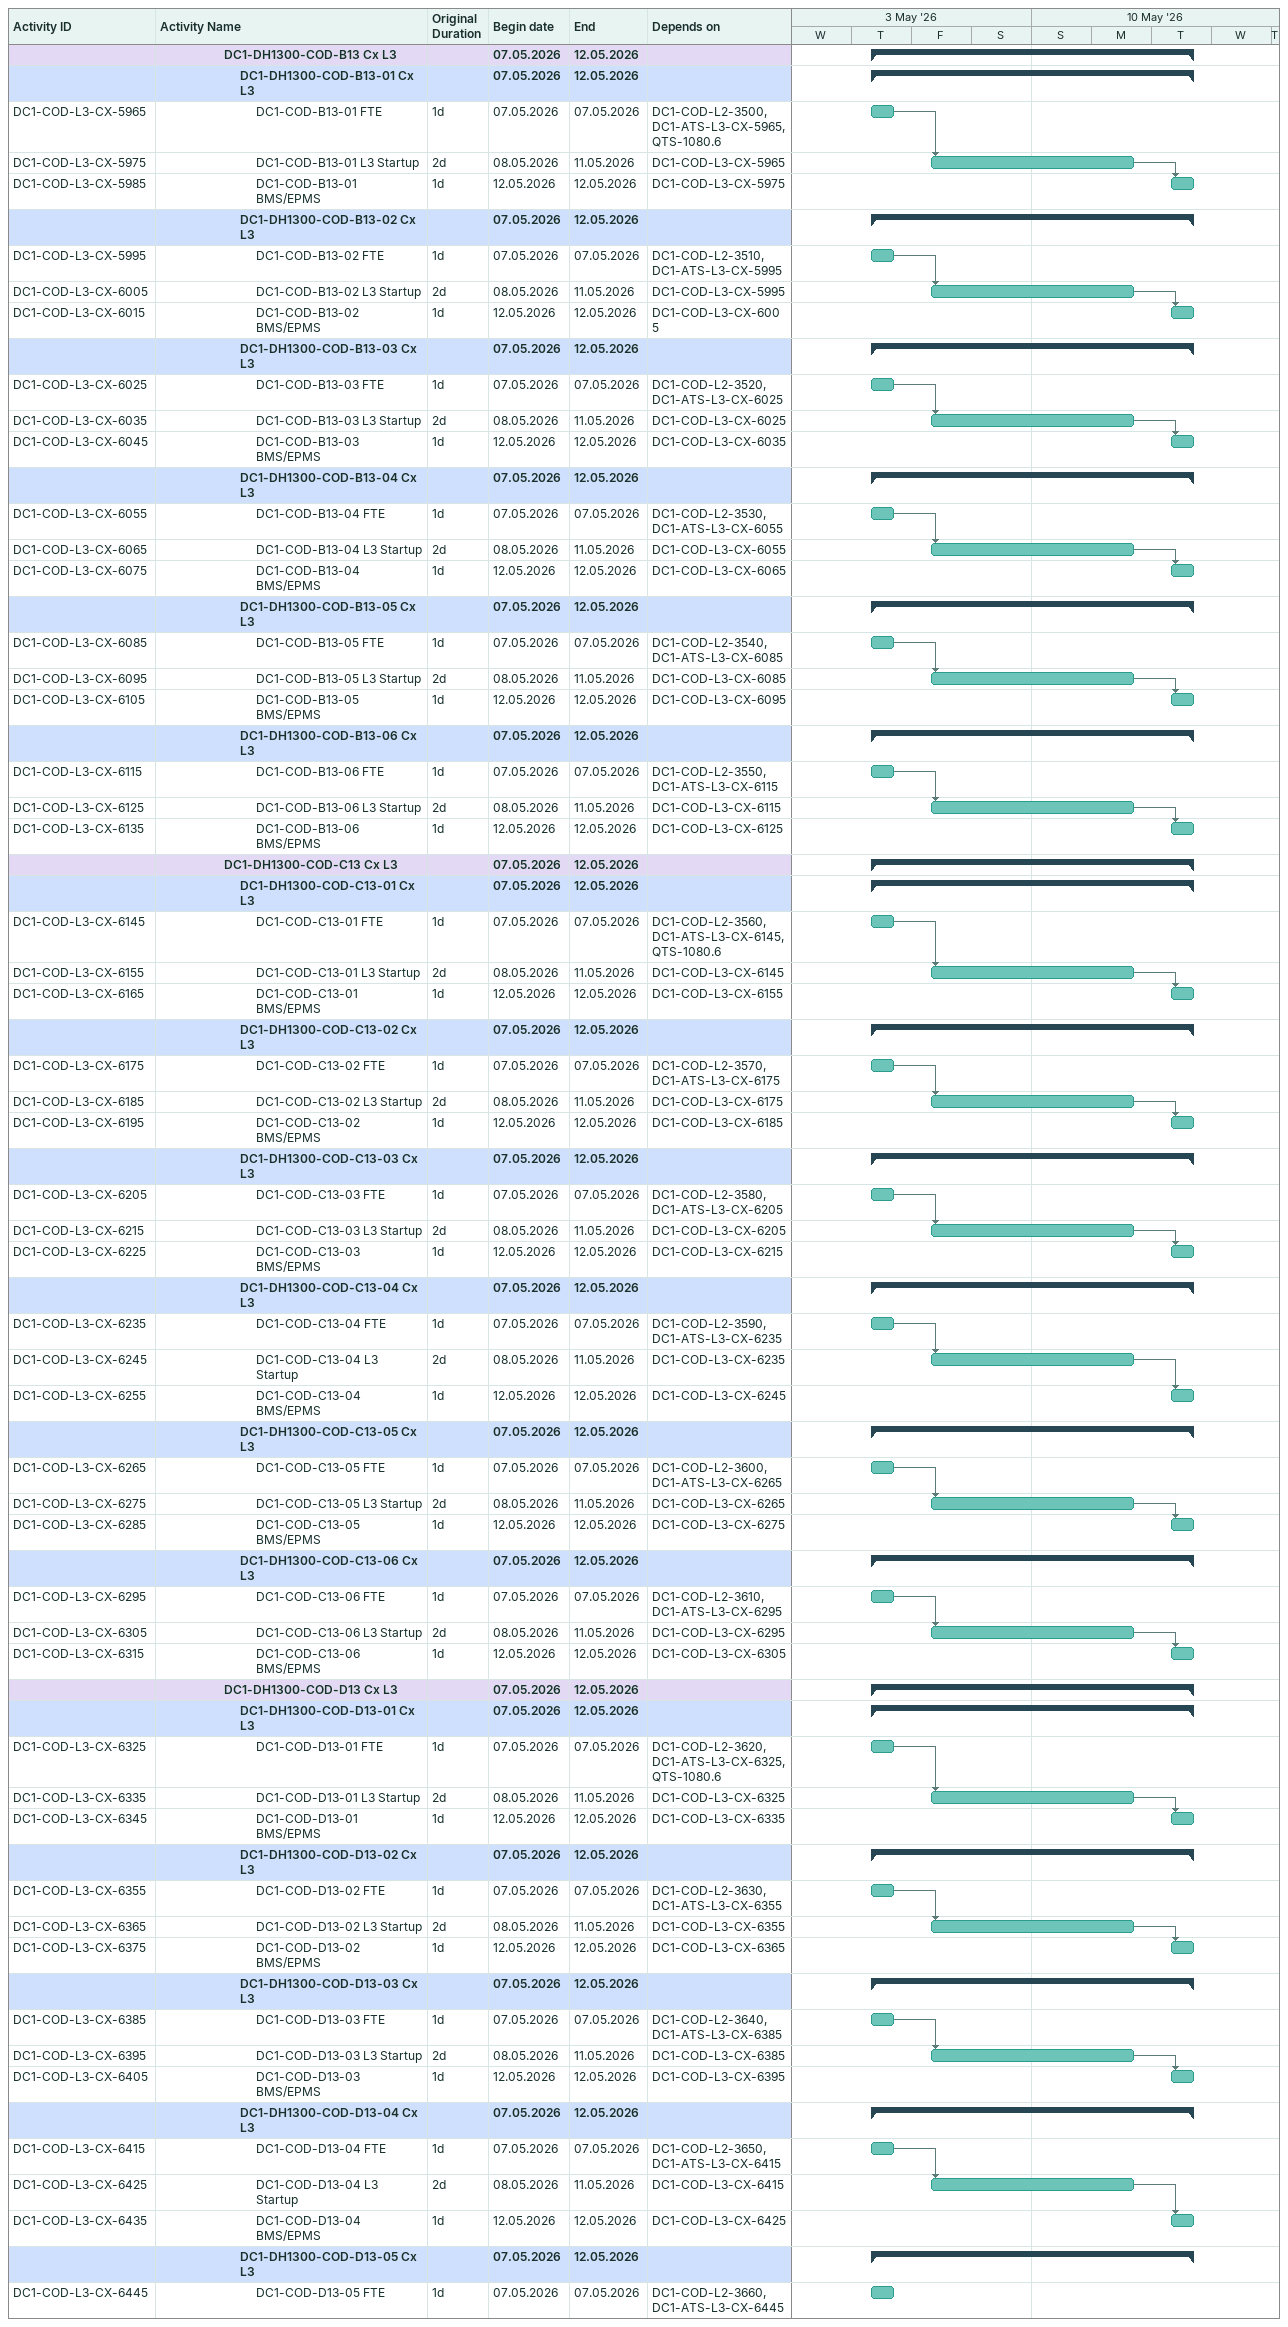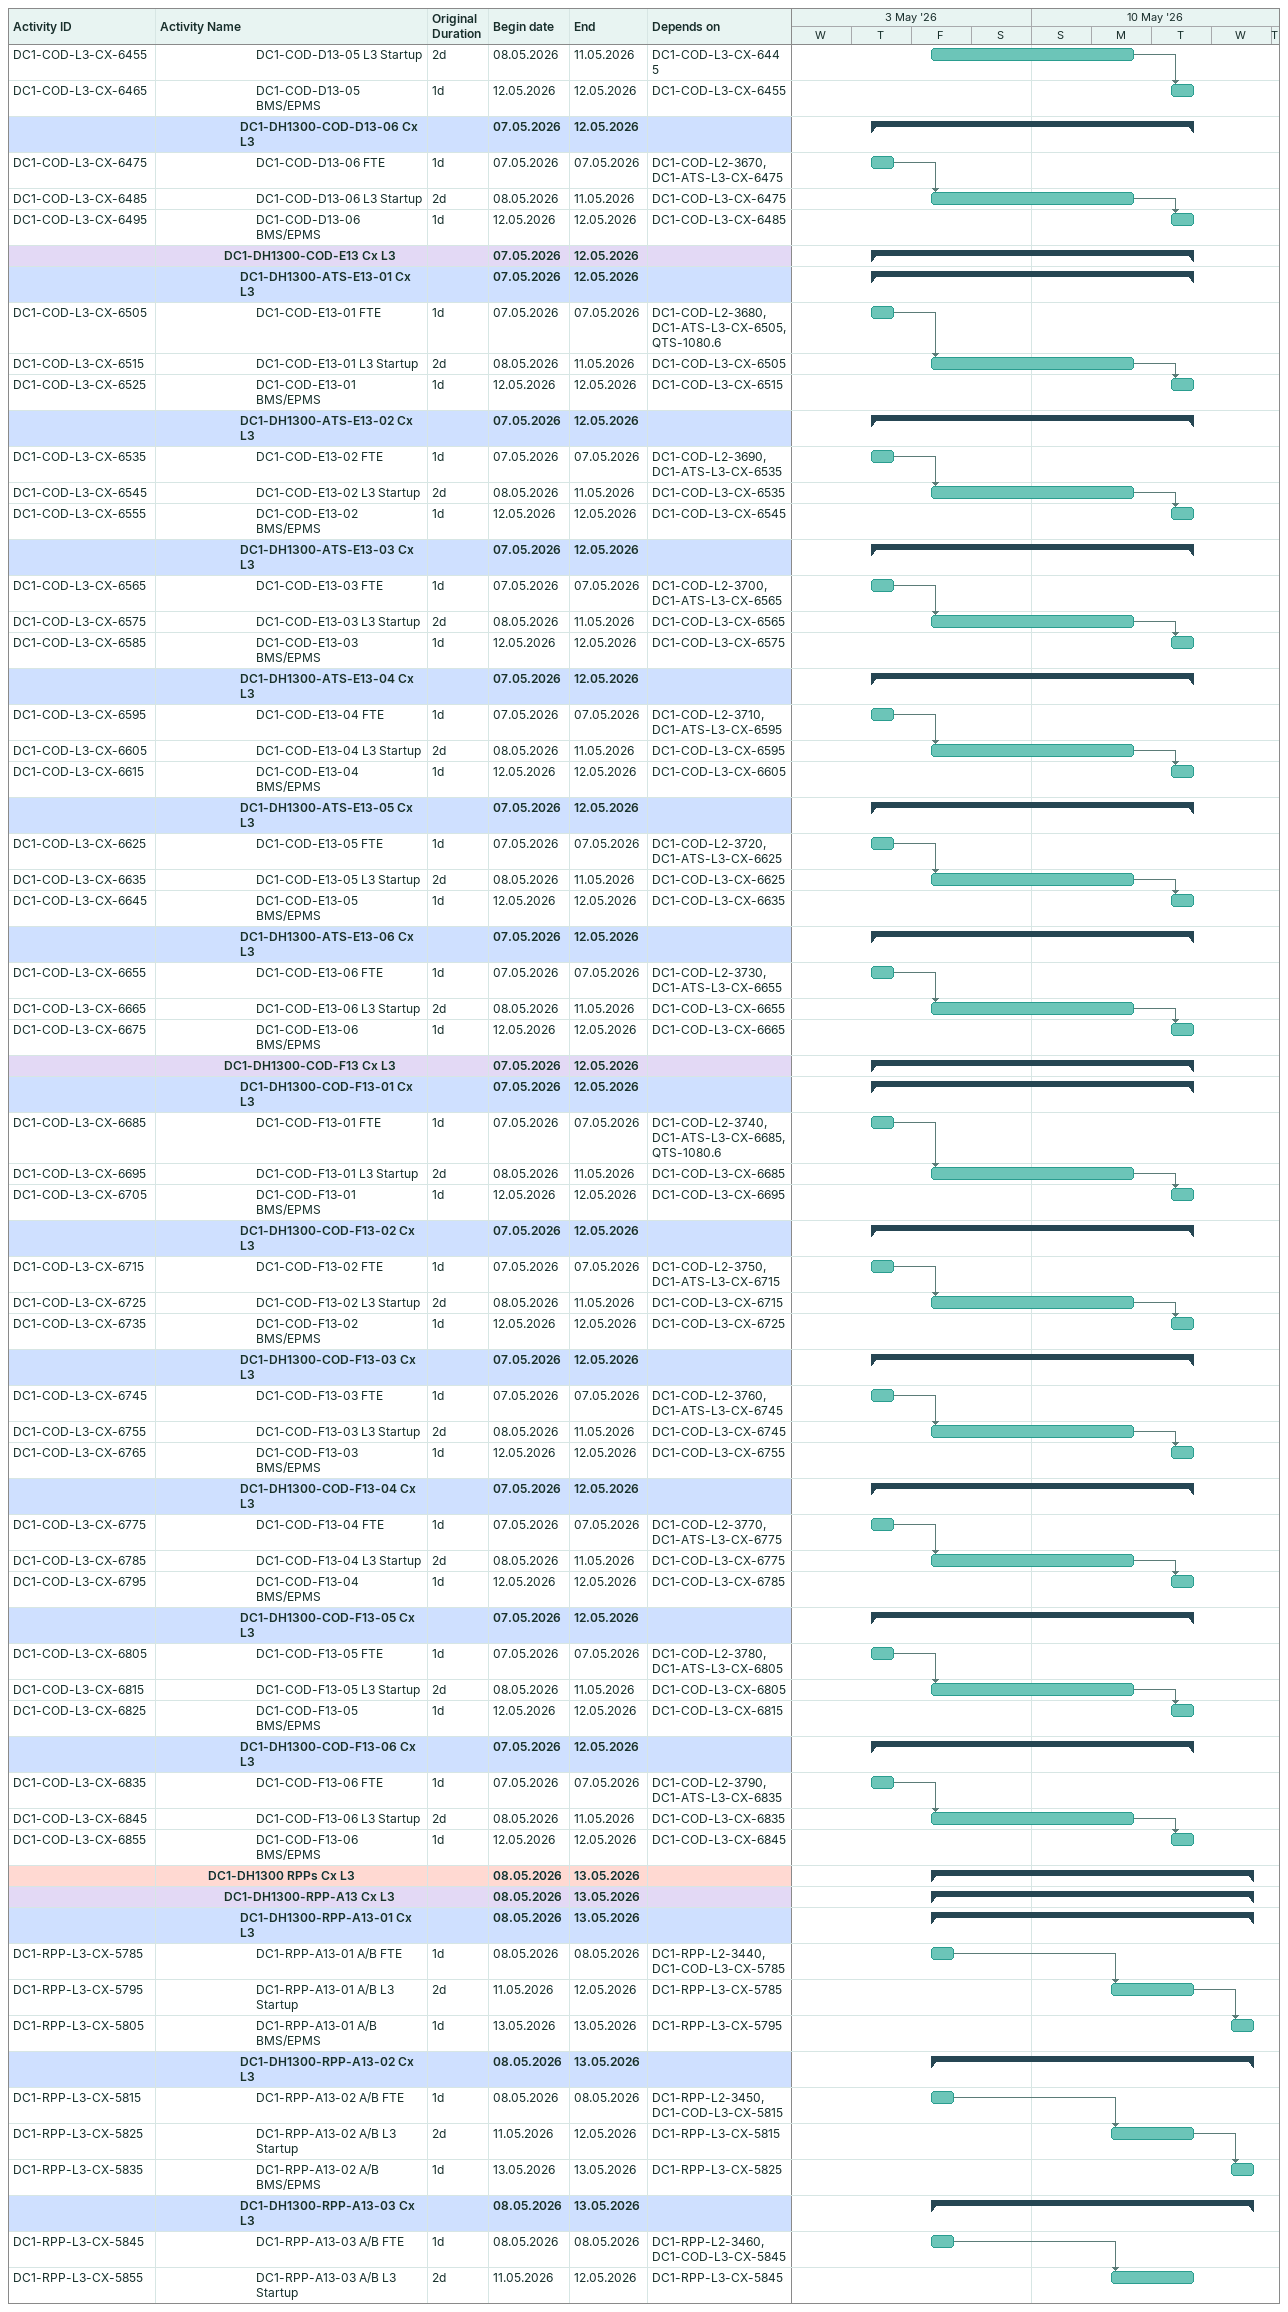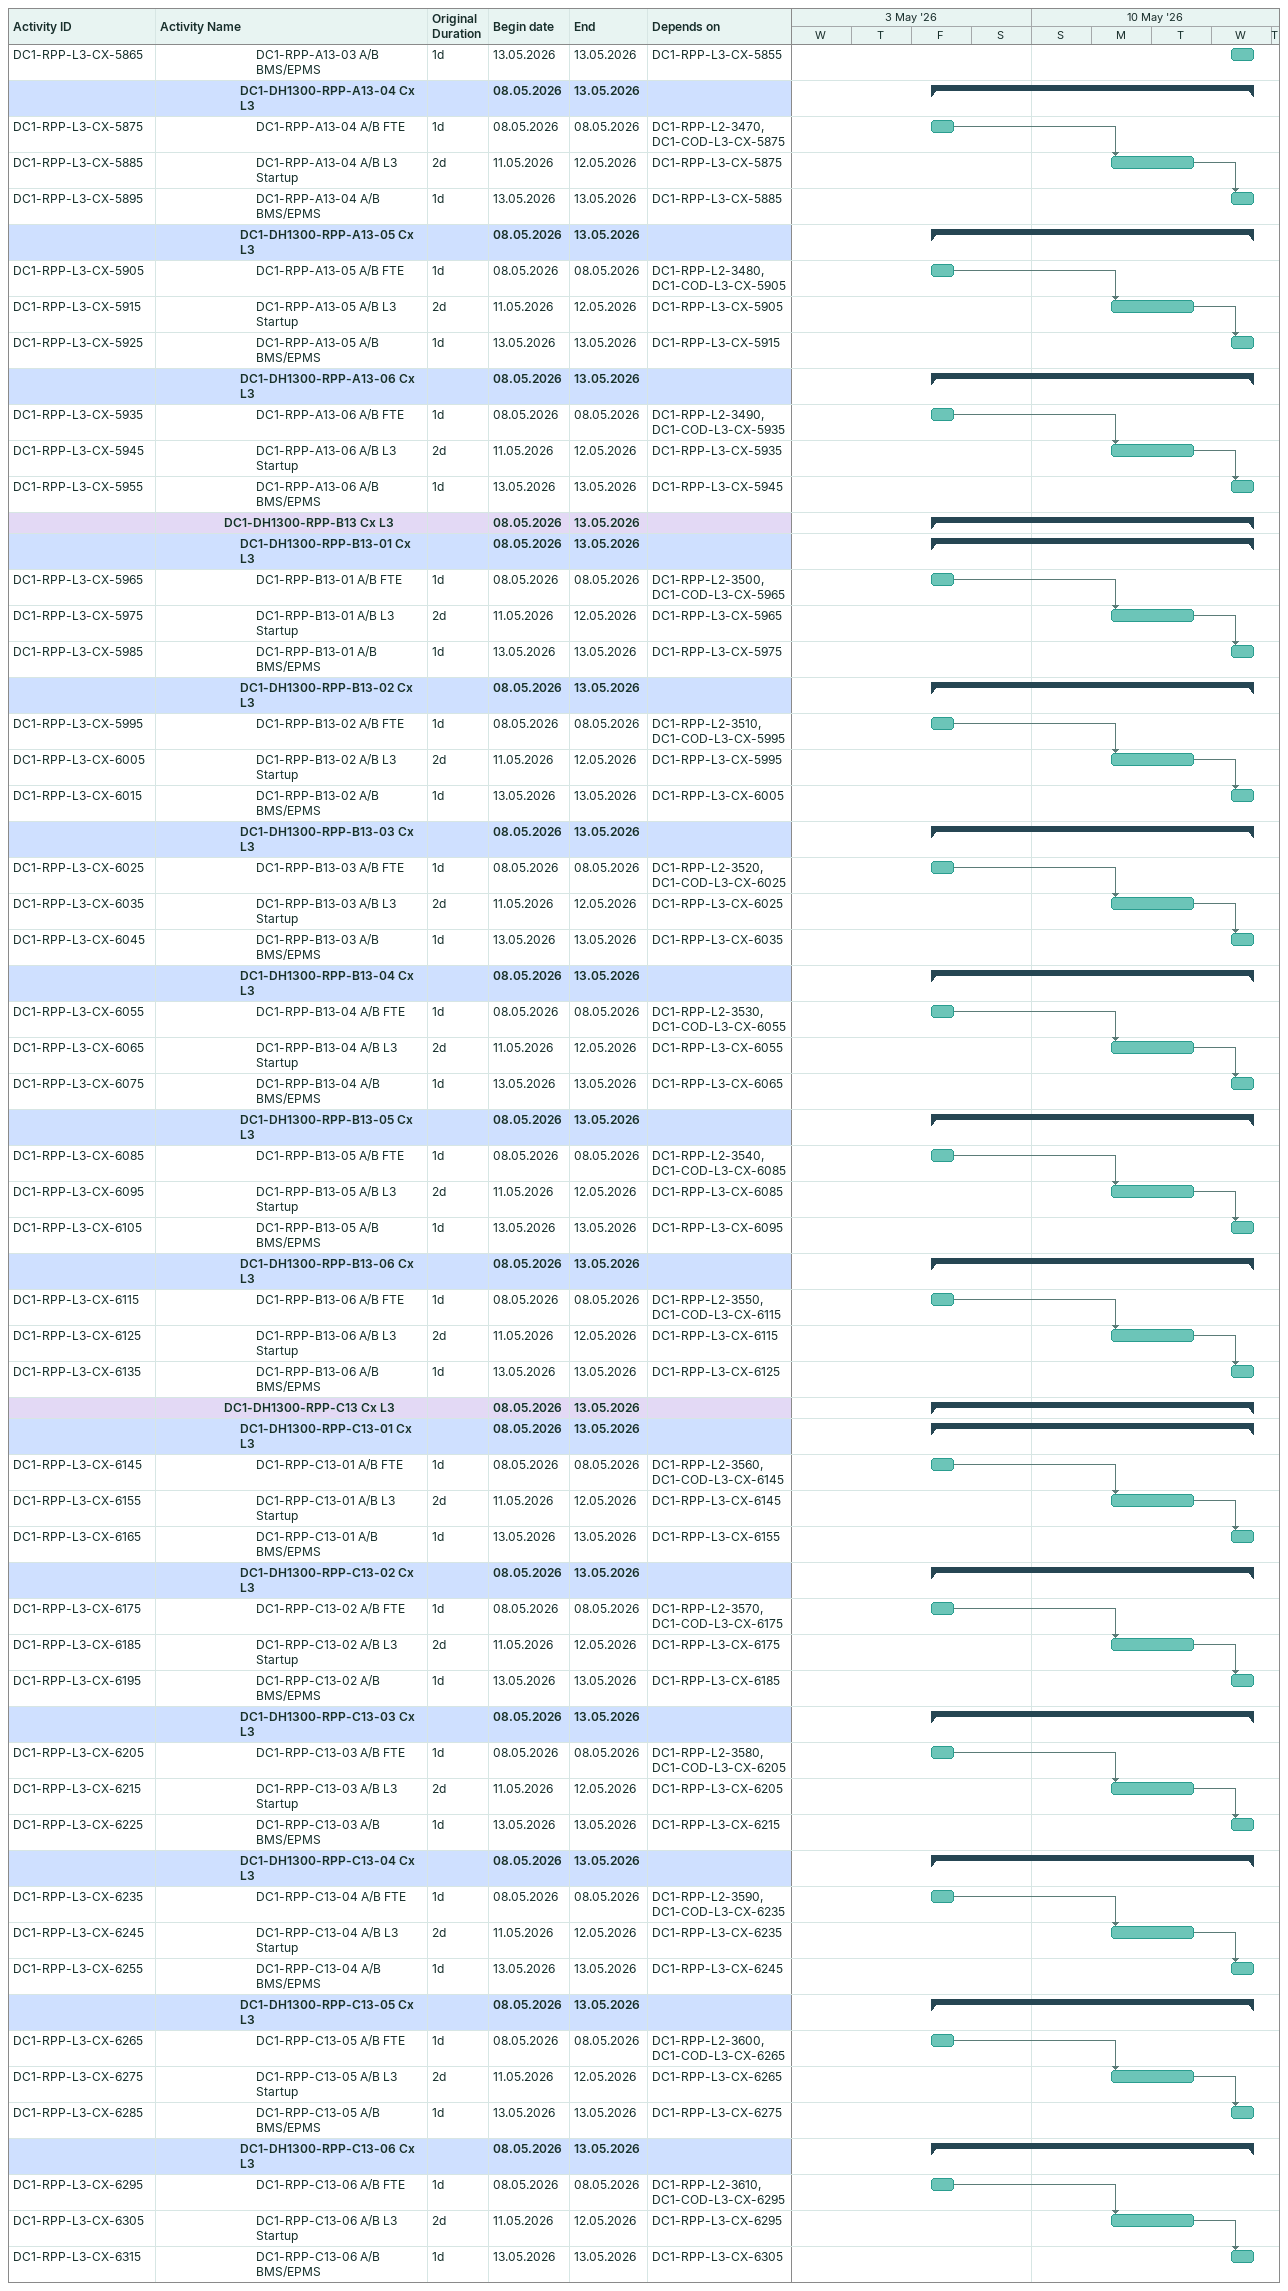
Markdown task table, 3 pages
| ID | Level | Task | Original duration | Start | Finish | Predecessors |
|---|---|---|---|---|---|---|
|  | 5 | **DC1-DH1300-COD-B13 Cx L3** |  | 2026-05-07 | 2026-05-12 |  |
|  | 6 | **DC1-DH1300-COD-B13-01 Cx L3** |  | 2026-05-07 | 2026-05-12 |  |
| DC1-COD-L3-CX-5965 | 7 | DC1-COD-B13-01 FTE | 1d | 2026-05-07 | 2026-05-07 | DC1-COD-L2-3500, DC1-ATS-L3-CX-5965, QTS-1080.6 |
| DC1-COD-L3-CX-5975 | 7 | DC1-COD-B13-01 L3 Startup | 2d | 2026-05-08 | 2026-05-11 | DC1-COD-L3-CX-5965 |
| DC1-COD-L3-CX-5985 | 7 | DC1-COD-B13-01 BMS/EPMS | 1d | 2026-05-12 | 2026-05-12 | DC1-COD-L3-CX-5975 |
|  | 6 | **DC1-DH1300-COD-B13-02 Cx L3** |  | 2026-05-07 | 2026-05-12 |  |
| DC1-COD-L3-CX-5995 | 7 | DC1-COD-B13-02 FTE | 1d | 2026-05-07 | 2026-05-07 | DC1-COD-L2-3510, DC1-ATS-L3-CX-5995 |
| DC1-COD-L3-CX-6005 | 7 | DC1-COD-B13-02 L3 Startup | 2d | 2026-05-08 | 2026-05-11 | DC1-COD-L3-CX-5995 |
| DC1-COD-L3-CX-6015 | 7 | DC1-COD-B13-02 BMS/EPMS | 1d | 2026-05-12 | 2026-05-12 | DC1-COD-L3-CX-6005 |
|  | 6 | **DC1-DH1300-COD-B13-03 Cx L3** |  | 2026-05-07 | 2026-05-12 |  |
| DC1-COD-L3-CX-6025 | 7 | DC1-COD-B13-03 FTE | 1d | 2026-05-07 | 2026-05-07 | DC1-COD-L2-3520, DC1-ATS-L3-CX-6025 |
| DC1-COD-L3-CX-6035 | 7 | DC1-COD-B13-03 L3 Startup | 2d | 2026-05-08 | 2026-05-11 | DC1-COD-L3-CX-6025 |
| DC1-COD-L3-CX-6045 | 7 | DC1-COD-B13-03 BMS/EPMS | 1d | 2026-05-12 | 2026-05-12 | DC1-COD-L3-CX-6035 |
|  | 6 | **DC1-DH1300-COD-B13-04 Cx L3** |  | 2026-05-07 | 2026-05-12 |  |
| DC1-COD-L3-CX-6055 | 7 | DC1-COD-B13-04 FTE | 1d | 2026-05-07 | 2026-05-07 | DC1-COD-L2-3530, DC1-ATS-L3-CX-6055 |
| DC1-COD-L3-CX-6065 | 7 | DC1-COD-B13-04 L3 Startup | 2d | 2026-05-08 | 2026-05-11 | DC1-COD-L3-CX-6055 |
| DC1-COD-L3-CX-6075 | 7 | DC1-COD-B13-04 BMS/EPMS | 1d | 2026-05-12 | 2026-05-12 | DC1-COD-L3-CX-6065 |
|  | 6 | **DC1-DH1300-COD-B13-05 Cx L3** |  | 2026-05-07 | 2026-05-12 |  |
| DC1-COD-L3-CX-6085 | 7 | DC1-COD-B13-05 FTE | 1d | 2026-05-07 | 2026-05-07 | DC1-COD-L2-3540, DC1-ATS-L3-CX-6085 |
| DC1-COD-L3-CX-6095 | 7 | DC1-COD-B13-05 L3 Startup | 2d | 2026-05-08 | 2026-05-11 | DC1-COD-L3-CX-6085 |
| DC1-COD-L3-CX-6105 | 7 | DC1-COD-B13-05 BMS/EPMS | 1d | 2026-05-12 | 2026-05-12 | DC1-COD-L3-CX-6095 |
|  | 6 | **DC1-DH1300-COD-B13-06 Cx L3** |  | 2026-05-07 | 2026-05-12 |  |
| DC1-COD-L3-CX-6115 | 7 | DC1-COD-B13-06 FTE | 1d | 2026-05-07 | 2026-05-07 | DC1-COD-L2-3550, DC1-ATS-L3-CX-6115 |
| DC1-COD-L3-CX-6125 | 7 | DC1-COD-B13-06 L3 Startup | 2d | 2026-05-08 | 2026-05-11 | DC1-COD-L3-CX-6115 |
| DC1-COD-L3-CX-6135 | 7 | DC1-COD-B13-06 BMS/EPMS | 1d | 2026-05-12 | 2026-05-12 | DC1-COD-L3-CX-6125 |
|  | 5 | **DC1-DH1300-COD-C13 Cx L3** |  | 2026-05-07 | 2026-05-12 |  |
|  | 6 | **DC1-DH1300-COD-C13-01 Cx L3** |  | 2026-05-07 | 2026-05-12 |  |
| DC1-COD-L3-CX-6145 | 7 | DC1-COD-C13-01 FTE | 1d | 2026-05-07 | 2026-05-07 | DC1-COD-L2-3560, DC1-ATS-L3-CX-6145, QTS-1080.6 |
| DC1-COD-L3-CX-6155 | 7 | DC1-COD-C13-01 L3 Startup | 2d | 2026-05-08 | 2026-05-11 | DC1-COD-L3-CX-6145 |
| DC1-COD-L3-CX-6165 | 7 | DC1-COD-C13-01 BMS/EPMS | 1d | 2026-05-12 | 2026-05-12 | DC1-COD-L3-CX-6155 |
|  | 6 | **DC1-DH1300-COD-C13-02 Cx L3** |  | 2026-05-07 | 2026-05-12 |  |
| DC1-COD-L3-CX-6175 | 7 | DC1-COD-C13-02 FTE | 1d | 2026-05-07 | 2026-05-07 | DC1-COD-L2-3570, DC1-ATS-L3-CX-6175 |
| DC1-COD-L3-CX-6185 | 7 | DC1-COD-C13-02 L3 Startup | 2d | 2026-05-08 | 2026-05-11 | DC1-COD-L3-CX-6175 |
| DC1-COD-L3-CX-6195 | 7 | DC1-COD-C13-02 BMS/EPMS | 1d | 2026-05-12 | 2026-05-12 | DC1-COD-L3-CX-6185 |
|  | 6 | **DC1-DH1300-COD-C13-03 Cx L3** |  | 2026-05-07 | 2026-05-12 |  |
| DC1-COD-L3-CX-6205 | 7 | DC1-COD-C13-03 FTE | 1d | 2026-05-07 | 2026-05-07 | DC1-COD-L2-3580, DC1-ATS-L3-CX-6205 |
| DC1-COD-L3-CX-6215 | 7 | DC1-COD-C13-03 L3 Startup | 2d | 2026-05-08 | 2026-05-11 | DC1-COD-L3-CX-6205 |
| DC1-COD-L3-CX-6225 | 7 | DC1-COD-C13-03 BMS/EPMS | 1d | 2026-05-12 | 2026-05-12 | DC1-COD-L3-CX-6215 |
|  | 6 | **DC1-DH1300-COD-C13-04 Cx L3** |  | 2026-05-07 | 2026-05-12 |  |
| DC1-COD-L3-CX-6235 | 7 | DC1-COD-C13-04 FTE | 1d | 2026-05-07 | 2026-05-07 | DC1-COD-L2-3590, DC1-ATS-L3-CX-6235 |
| DC1-COD-L3-CX-6245 | 7 | DC1-COD-C13-04 L3 Startup | 2d | 2026-05-08 | 2026-05-11 | DC1-COD-L3-CX-6235 |
| DC1-COD-L3-CX-6255 | 7 | DC1-COD-C13-04 BMS/EPMS | 1d | 2026-05-12 | 2026-05-12 | DC1-COD-L3-CX-6245 |
|  | 6 | **DC1-DH1300-COD-C13-05 Cx L3** |  | 2026-05-07 | 2026-05-12 |  |
| DC1-COD-L3-CX-6265 | 7 | DC1-COD-C13-05 FTE | 1d | 2026-05-07 | 2026-05-07 | DC1-COD-L2-3600, DC1-ATS-L3-CX-6265 |
| DC1-COD-L3-CX-6275 | 7 | DC1-COD-C13-05 L3 Startup | 2d | 2026-05-08 | 2026-05-11 | DC1-COD-L3-CX-6265 |
| DC1-COD-L3-CX-6285 | 7 | DC1-COD-C13-05 BMS/EPMS | 1d | 2026-05-12 | 2026-05-12 | DC1-COD-L3-CX-6275 |
|  | 6 | **DC1-DH1300-COD-C13-06 Cx L3** |  | 2026-05-07 | 2026-05-12 |  |
| DC1-COD-L3-CX-6295 | 7 | DC1-COD-C13-06 FTE | 1d | 2026-05-07 | 2026-05-07 | DC1-COD-L2-3610, DC1-ATS-L3-CX-6295 |
| DC1-COD-L3-CX-6305 | 7 | DC1-COD-C13-06 L3 Startup | 2d | 2026-05-08 | 2026-05-11 | DC1-COD-L3-CX-6295 |
| DC1-COD-L3-CX-6315 | 7 | DC1-COD-C13-06 BMS/EPMS | 1d | 2026-05-12 | 2026-05-12 | DC1-COD-L3-CX-6305 |
|  | 5 | **DC1-DH1300-COD-D13 Cx L3** |  | 2026-05-07 | 2026-05-12 |  |
|  | 6 | **DC1-DH1300-COD-D13-01 Cx L3** |  | 2026-05-07 | 2026-05-12 |  |
| DC1-COD-L3-CX-6325 | 7 | DC1-COD-D13-01 FTE | 1d | 2026-05-07 | 2026-05-07 | DC1-COD-L2-3620, DC1-ATS-L3-CX-6325, QTS-1080.6 |
| DC1-COD-L3-CX-6335 | 7 | DC1-COD-D13-01 L3 Startup | 2d | 2026-05-08 | 2026-05-11 | DC1-COD-L3-CX-6325 |
| DC1-COD-L3-CX-6345 | 7 | DC1-COD-D13-01 BMS/EPMS | 1d | 2026-05-12 | 2026-05-12 | DC1-COD-L3-CX-6335 |
|  | 6 | **DC1-DH1300-COD-D13-02 Cx L3** |  | 2026-05-07 | 2026-05-12 |  |
| DC1-COD-L3-CX-6355 | 7 | DC1-COD-D13-02 FTE | 1d | 2026-05-07 | 2026-05-07 | DC1-COD-L2-3630, DC1-ATS-L3-CX-6355 |
| DC1-COD-L3-CX-6365 | 7 | DC1-COD-D13-02 L3 Startup | 2d | 2026-05-08 | 2026-05-11 | DC1-COD-L3-CX-6355 |
| DC1-COD-L3-CX-6375 | 7 | DC1-COD-D13-02 BMS/EPMS | 1d | 2026-05-12 | 2026-05-12 | DC1-COD-L3-CX-6365 |
|  | 6 | **DC1-DH1300-COD-D13-03 Cx L3** |  | 2026-05-07 | 2026-05-12 |  |
| DC1-COD-L3-CX-6385 | 7 | DC1-COD-D13-03 FTE | 1d | 2026-05-07 | 2026-05-07 | DC1-COD-L2-3640, DC1-ATS-L3-CX-6385 |
| DC1-COD-L3-CX-6395 | 7 | DC1-COD-D13-03 L3 Startup | 2d | 2026-05-08 | 2026-05-11 | DC1-COD-L3-CX-6385 |
| DC1-COD-L3-CX-6405 | 7 | DC1-COD-D13-03 BMS/EPMS | 1d | 2026-05-12 | 2026-05-12 | DC1-COD-L3-CX-6395 |
|  | 6 | **DC1-DH1300-COD-D13-04 Cx L3** |  | 2026-05-07 | 2026-05-12 |  |
| DC1-COD-L3-CX-6415 | 7 | DC1-COD-D13-04 FTE | 1d | 2026-05-07 | 2026-05-07 | DC1-COD-L2-3650, DC1-ATS-L3-CX-6415 |
| DC1-COD-L3-CX-6425 | 7 | DC1-COD-D13-04 L3 Startup | 2d | 2026-05-08 | 2026-05-11 | DC1-COD-L3-CX-6415 |
| DC1-COD-L3-CX-6435 | 7 | DC1-COD-D13-04 BMS/EPMS | 1d | 2026-05-12 | 2026-05-12 | DC1-COD-L3-CX-6425 |
|  | 6 | **DC1-DH1300-COD-D13-05 Cx L3** |  | 2026-05-07 | 2026-05-12 |  |
| DC1-COD-L3-CX-6445 | 7 | DC1-COD-D13-05 FTE | 1d | 2026-05-07 | 2026-05-07 | DC1-COD-L2-3660, DC1-ATS-L3-CX-6445 |
| DC1-COD-L3-CX-6455 | 7 | DC1-COD-D13-05 L3 Startup | 2d | 2026-05-08 | 2026-05-11 | DC1-COD-L3-CX-6445 |
| DC1-COD-L3-CX-6465 | 7 | DC1-COD-D13-05 BMS/EPMS | 1d | 2026-05-12 | 2026-05-12 | DC1-COD-L3-CX-6455 |
|  | 6 | **DC1-DH1300-COD-D13-06 Cx L3** |  | 2026-05-07 | 2026-05-12 |  |
| DC1-COD-L3-CX-6475 | 7 | DC1-COD-D13-06 FTE | 1d | 2026-05-07 | 2026-05-07 | DC1-COD-L2-3670, DC1-ATS-L3-CX-6475 |
| DC1-COD-L3-CX-6485 | 7 | DC1-COD-D13-06 L3 Startup | 2d | 2026-05-08 | 2026-05-11 | DC1-COD-L3-CX-6475 |
| DC1-COD-L3-CX-6495 | 7 | DC1-COD-D13-06 BMS/EPMS | 1d | 2026-05-12 | 2026-05-12 | DC1-COD-L3-CX-6485 |
|  | 5 | **DC1-DH1300-COD-E13 Cx L3** |  | 2026-05-07 | 2026-05-12 |  |
|  | 6 | **DC1-DH1300-ATS-E13-01 Cx L3** |  | 2026-05-07 | 2026-05-12 |  |
| DC1-COD-L3-CX-6505 | 7 | DC1-COD-E13-01 FTE | 1d | 2026-05-07 | 2026-05-07 | DC1-COD-L2-3680, DC1-ATS-L3-CX-6505, QTS-1080.6 |
| DC1-COD-L3-CX-6515 | 7 | DC1-COD-E13-01 L3 Startup | 2d | 2026-05-08 | 2026-05-11 | DC1-COD-L3-CX-6505 |
| DC1-COD-L3-CX-6525 | 7 | DC1-COD-E13-01 BMS/EPMS | 1d | 2026-05-12 | 2026-05-12 | DC1-COD-L3-CX-6515 |
|  | 6 | **DC1-DH1300-ATS-E13-02 Cx L3** |  | 2026-05-07 | 2026-05-12 |  |
| DC1-COD-L3-CX-6535 | 7 | DC1-COD-E13-02 FTE | 1d | 2026-05-07 | 2026-05-07 | DC1-COD-L2-3690, DC1-ATS-L3-CX-6535 |
| DC1-COD-L3-CX-6545 | 7 | DC1-COD-E13-02 L3 Startup | 2d | 2026-05-08 | 2026-05-11 | DC1-COD-L3-CX-6535 |
| DC1-COD-L3-CX-6555 | 7 | DC1-COD-E13-02 BMS/EPMS | 1d | 2026-05-12 | 2026-05-12 | DC1-COD-L3-CX-6545 |
|  | 6 | **DC1-DH1300-ATS-E13-03 Cx L3** |  | 2026-05-07 | 2026-05-12 |  |
| DC1-COD-L3-CX-6565 | 7 | DC1-COD-E13-03 FTE | 1d | 2026-05-07 | 2026-05-07 | DC1-COD-L2-3700, DC1-ATS-L3-CX-6565 |
| DC1-COD-L3-CX-6575 | 7 | DC1-COD-E13-03 L3 Startup | 2d | 2026-05-08 | 2026-05-11 | DC1-COD-L3-CX-6565 |
| DC1-COD-L3-CX-6585 | 7 | DC1-COD-E13-03 BMS/EPMS | 1d | 2026-05-12 | 2026-05-12 | DC1-COD-L3-CX-6575 |
|  | 6 | **DC1-DH1300-ATS-E13-04 Cx L3** |  | 2026-05-07 | 2026-05-12 |  |
| DC1-COD-L3-CX-6595 | 7 | DC1-COD-E13-04 FTE | 1d | 2026-05-07 | 2026-05-07 | DC1-COD-L2-3710, DC1-ATS-L3-CX-6595 |
| DC1-COD-L3-CX-6605 | 7 | DC1-COD-E13-04 L3 Startup | 2d | 2026-05-08 | 2026-05-11 | DC1-COD-L3-CX-6595 |
| DC1-COD-L3-CX-6615 | 7 | DC1-COD-E13-04 BMS/EPMS | 1d | 2026-05-12 | 2026-05-12 | DC1-COD-L3-CX-6605 |
|  | 6 | **DC1-DH1300-ATS-E13-05 Cx L3** |  | 2026-05-07 | 2026-05-12 |  |
| DC1-COD-L3-CX-6625 | 7 | DC1-COD-E13-05 FTE | 1d | 2026-05-07 | 2026-05-07 | DC1-COD-L2-3720, DC1-ATS-L3-CX-6625 |
| DC1-COD-L3-CX-6635 | 7 | DC1-COD-E13-05 L3 Startup | 2d | 2026-05-08 | 2026-05-11 | DC1-COD-L3-CX-6625 |
| DC1-COD-L3-CX-6645 | 7 | DC1-COD-E13-05 BMS/EPMS | 1d | 2026-05-12 | 2026-05-12 | DC1-COD-L3-CX-6635 |
|  | 6 | **DC1-DH1300-ATS-E13-06 Cx L3** |  | 2026-05-07 | 2026-05-12 |  |
| DC1-COD-L3-CX-6655 | 7 | DC1-COD-E13-06 FTE | 1d | 2026-05-07 | 2026-05-07 | DC1-COD-L2-3730, DC1-ATS-L3-CX-6655 |
| DC1-COD-L3-CX-6665 | 7 | DC1-COD-E13-06 L3 Startup | 2d | 2026-05-08 | 2026-05-11 | DC1-COD-L3-CX-6655 |
| DC1-COD-L3-CX-6675 | 7 | DC1-COD-E13-06 BMS/EPMS | 1d | 2026-05-12 | 2026-05-12 | DC1-COD-L3-CX-6665 |
|  | 5 | **DC1-DH1300-COD-F13 Cx L3** |  | 2026-05-07 | 2026-05-12 |  |
|  | 6 | **DC1-DH1300-COD-F13-01 Cx L3** |  | 2026-05-07 | 2026-05-12 |  |
| DC1-COD-L3-CX-6685 | 7 | DC1-COD-F13-01 FTE | 1d | 2026-05-07 | 2026-05-07 | DC1-COD-L2-3740, DC1-ATS-L3-CX-6685, QTS-1080.6 |
| DC1-COD-L3-CX-6695 | 7 | DC1-COD-F13-01 L3 Startup | 2d | 2026-05-08 | 2026-05-11 | DC1-COD-L3-CX-6685 |
| DC1-COD-L3-CX-6705 | 7 | DC1-COD-F13-01 BMS/EPMS | 1d | 2026-05-12 | 2026-05-12 | DC1-COD-L3-CX-6695 |
|  | 6 | **DC1-DH1300-COD-F13-02 Cx L3** |  | 2026-05-07 | 2026-05-12 |  |
| DC1-COD-L3-CX-6715 | 7 | DC1-COD-F13-02 FTE | 1d | 2026-05-07 | 2026-05-07 | DC1-COD-L2-3750, DC1-ATS-L3-CX-6715 |
| DC1-COD-L3-CX-6725 | 7 | DC1-COD-F13-02 L3 Startup | 2d | 2026-05-08 | 2026-05-11 | DC1-COD-L3-CX-6715 |
| DC1-COD-L3-CX-6735 | 7 | DC1-COD-F13-02 BMS/EPMS | 1d | 2026-05-12 | 2026-05-12 | DC1-COD-L3-CX-6725 |
|  | 6 | **DC1-DH1300-COD-F13-03 Cx L3** |  | 2026-05-07 | 2026-05-12 |  |
| DC1-COD-L3-CX-6745 | 7 | DC1-COD-F13-03 FTE | 1d | 2026-05-07 | 2026-05-07 | DC1-COD-L2-3760, DC1-ATS-L3-CX-6745 |
| DC1-COD-L3-CX-6755 | 7 | DC1-COD-F13-03 L3 Startup | 2d | 2026-05-08 | 2026-05-11 | DC1-COD-L3-CX-6745 |
| DC1-COD-L3-CX-6765 | 7 | DC1-COD-F13-03 BMS/EPMS | 1d | 2026-05-12 | 2026-05-12 | DC1-COD-L3-CX-6755 |
|  | 6 | **DC1-DH1300-COD-F13-04 Cx L3** |  | 2026-05-07 | 2026-05-12 |  |
| DC1-COD-L3-CX-6775 | 7 | DC1-COD-F13-04 FTE | 1d | 2026-05-07 | 2026-05-07 | DC1-COD-L2-3770, DC1-ATS-L3-CX-6775 |
| DC1-COD-L3-CX-6785 | 7 | DC1-COD-F13-04 L3 Startup | 2d | 2026-05-08 | 2026-05-11 | DC1-COD-L3-CX-6775 |
| DC1-COD-L3-CX-6795 | 7 | DC1-COD-F13-04 BMS/EPMS | 1d | 2026-05-12 | 2026-05-12 | DC1-COD-L3-CX-6785 |
|  | 6 | **DC1-DH1300-COD-F13-05 Cx L3** |  | 2026-05-07 | 2026-05-12 |  |
| DC1-COD-L3-CX-6805 | 7 | DC1-COD-F13-05 FTE | 1d | 2026-05-07 | 2026-05-07 | DC1-COD-L2-3780, DC1-ATS-L3-CX-6805 |
| DC1-COD-L3-CX-6815 | 7 | DC1-COD-F13-05 L3 Startup | 2d | 2026-05-08 | 2026-05-11 | DC1-COD-L3-CX-6805 |
| DC1-COD-L3-CX-6825 | 7 | DC1-COD-F13-05 BMS/EPMS | 1d | 2026-05-12 | 2026-05-12 | DC1-COD-L3-CX-6815 |
|  | 6 | **DC1-DH1300-COD-F13-06 Cx L3** |  | 2026-05-07 | 2026-05-12 |  |
| DC1-COD-L3-CX-6835 | 7 | DC1-COD-F13-06 FTE | 1d | 2026-05-07 | 2026-05-07 | DC1-COD-L2-3790, DC1-ATS-L3-CX-6835 |
| DC1-COD-L3-CX-6845 | 7 | DC1-COD-F13-06 L3 Startup | 2d | 2026-05-08 | 2026-05-11 | DC1-COD-L3-CX-6835 |
| DC1-COD-L3-CX-6855 | 7 | DC1-COD-F13-06 BMS/EPMS | 1d | 2026-05-12 | 2026-05-12 | DC1-COD-L3-CX-6845 |
|  | 4 | **DC1-DH1300 RPPs Cx L3** |  | 2026-05-08 | 2026-05-13 |  |
|  | 5 | **DC1-DH1300-RPP-A13 Cx L3** |  | 2026-05-08 | 2026-05-13 |  |
|  | 6 | **DC1-DH1300-RPP-A13-01 Cx L3** |  | 2026-05-08 | 2026-05-13 |  |
| DC1-RPP-L3-CX-5785 | 7 | DC1-RPP-A13-01 A/B FTE | 1d | 2026-05-08 | 2026-05-08 | DC1-RPP-L2-3440, DC1-COD-L3-CX-5785 |
| DC1-RPP-L3-CX-5795 | 7 | DC1-RPP-A13-01 A/B L3 Startup | 2d | 2026-05-11 | 2026-05-12 | DC1-RPP-L3-CX-5785 |
| DC1-RPP-L3-CX-5805 | 7 | DC1-RPP-A13-01 A/B BMS/EPMS | 1d | 2026-05-13 | 2026-05-13 | DC1-RPP-L3-CX-5795 |
|  | 6 | **DC1-DH1300-RPP-A13-02 Cx L3** |  | 2026-05-08 | 2026-05-13 |  |
| DC1-RPP-L3-CX-5815 | 7 | DC1-RPP-A13-02 A/B FTE | 1d | 2026-05-08 | 2026-05-08 | DC1-RPP-L2-3450, DC1-COD-L3-CX-5815 |
| DC1-RPP-L3-CX-5825 | 7 | DC1-RPP-A13-02 A/B L3 Startup | 2d | 2026-05-11 | 2026-05-12 | DC1-RPP-L3-CX-5815 |
| DC1-RPP-L3-CX-5835 | 7 | DC1-RPP-A13-02 A/B BMS/EPMS | 1d | 2026-05-13 | 2026-05-13 | DC1-RPP-L3-CX-5825 |
|  | 6 | **DC1-DH1300-RPP-A13-03 Cx L3** |  | 2026-05-08 | 2026-05-13 |  |
| DC1-RPP-L3-CX-5845 | 7 | DC1-RPP-A13-03 A/B FTE | 1d | 2026-05-08 | 2026-05-08 | DC1-RPP-L2-3460, DC1-COD-L3-CX-5845 |
| DC1-RPP-L3-CX-5855 | 7 | DC1-RPP-A13-03 A/B L3 Startup | 2d | 2026-05-11 | 2026-05-12 | DC1-RPP-L3-CX-5845 |
| DC1-RPP-L3-CX-5865 | 7 | DC1-RPP-A13-03 A/B BMS/EPMS | 1d | 2026-05-13 | 2026-05-13 | DC1-RPP-L3-CX-5855 |
|  | 6 | **DC1-DH1300-RPP-A13-04 Cx L3** |  | 2026-05-08 | 2026-05-13 |  |
| DC1-RPP-L3-CX-5875 | 7 | DC1-RPP-A13-04 A/B FTE | 1d | 2026-05-08 | 2026-05-08 | DC1-RPP-L2-3470, DC1-COD-L3-CX-5875 |
| DC1-RPP-L3-CX-5885 | 7 | DC1-RPP-A13-04 A/B L3 Startup | 2d | 2026-05-11 | 2026-05-12 | DC1-RPP-L3-CX-5875 |
| DC1-RPP-L3-CX-5895 | 7 | DC1-RPP-A13-04 A/B BMS/EPMS | 1d | 2026-05-13 | 2026-05-13 | DC1-RPP-L3-CX-5885 |
|  | 6 | **DC1-DH1300-RPP-A13-05 Cx L3** |  | 2026-05-08 | 2026-05-13 |  |
| DC1-RPP-L3-CX-5905 | 7 | DC1-RPP-A13-05 A/B FTE | 1d | 2026-05-08 | 2026-05-08 | DC1-RPP-L2-3480, DC1-COD-L3-CX-5905 |
| DC1-RPP-L3-CX-5915 | 7 | DC1-RPP-A13-05 A/B L3 Startup | 2d | 2026-05-11 | 2026-05-12 | DC1-RPP-L3-CX-5905 |
| DC1-RPP-L3-CX-5925 | 7 | DC1-RPP-A13-05 A/B BMS/EPMS | 1d | 2026-05-13 | 2026-05-13 | DC1-RPP-L3-CX-5915 |
|  | 6 | **DC1-DH1300-RPP-A13-06 Cx L3** |  | 2026-05-08 | 2026-05-13 |  |
| DC1-RPP-L3-CX-5935 | 7 | DC1-RPP-A13-06 A/B FTE | 1d | 2026-05-08 | 2026-05-08 | DC1-RPP-L2-3490, DC1-COD-L3-CX-5935 |
| DC1-RPP-L3-CX-5945 | 7 | DC1-RPP-A13-06 A/B L3 Startup | 2d | 2026-05-11 | 2026-05-12 | DC1-RPP-L3-CX-5935 |
| DC1-RPP-L3-CX-5955 | 7 | DC1-RPP-A13-06 A/B BMS/EPMS | 1d | 2026-05-13 | 2026-05-13 | DC1-RPP-L3-CX-5945 |
|  | 5 | **DC1-DH1300-RPP-B13 Cx L3** |  | 2026-05-08 | 2026-05-13 |  |
|  | 6 | **DC1-DH1300-RPP-B13-01 Cx L3** |  | 2026-05-08 | 2026-05-13 |  |
| DC1-RPP-L3-CX-5965 | 7 | DC1-RPP-B13-01 A/B FTE | 1d | 2026-05-08 | 2026-05-08 | DC1-RPP-L2-3500, DC1-COD-L3-CX-5965 |
| DC1-RPP-L3-CX-5975 | 7 | DC1-RPP-B13-01 A/B L3 Startup | 2d | 2026-05-11 | 2026-05-12 | DC1-RPP-L3-CX-5965 |
| DC1-RPP-L3-CX-5985 | 7 | DC1-RPP-B13-01 A/B BMS/EPMS | 1d | 2026-05-13 | 2026-05-13 | DC1-RPP-L3-CX-5975 |
|  | 6 | **DC1-DH1300-RPP-B13-02 Cx L3** |  | 2026-05-08 | 2026-05-13 |  |
| DC1-RPP-L3-CX-5995 | 7 | DC1-RPP-B13-02 A/B FTE | 1d | 2026-05-08 | 2026-05-08 | DC1-RPP-L2-3510, DC1-COD-L3-CX-5995 |
| DC1-RPP-L3-CX-6005 | 7 | DC1-RPP-B13-02 A/B L3 Startup | 2d | 2026-05-11 | 2026-05-12 | DC1-RPP-L3-CX-5995 |
| DC1-RPP-L3-CX-6015 | 7 | DC1-RPP-B13-02 A/B BMS/EPMS | 1d | 2026-05-13 | 2026-05-13 | DC1-RPP-L3-CX-6005 |
|  | 6 | **DC1-DH1300-RPP-B13-03 Cx L3** |  | 2026-05-08 | 2026-05-13 |  |
| DC1-RPP-L3-CX-6025 | 7 | DC1-RPP-B13-03 A/B FTE | 1d | 2026-05-08 | 2026-05-08 | DC1-RPP-L2-3520, DC1-COD-L3-CX-6025 |
| DC1-RPP-L3-CX-6035 | 7 | DC1-RPP-B13-03 A/B L3 Startup | 2d | 2026-05-11 | 2026-05-12 | DC1-RPP-L3-CX-6025 |
| DC1-RPP-L3-CX-6045 | 7 | DC1-RPP-B13-03 A/B BMS/EPMS | 1d | 2026-05-13 | 2026-05-13 | DC1-RPP-L3-CX-6035 |
|  | 6 | **DC1-DH1300-RPP-B13-04 Cx L3** |  | 2026-05-08 | 2026-05-13 |  |
| DC1-RPP-L3-CX-6055 | 7 | DC1-RPP-B13-04 A/B FTE | 1d | 2026-05-08 | 2026-05-08 | DC1-RPP-L2-3530, DC1-COD-L3-CX-6055 |
| DC1-RPP-L3-CX-6065 | 7 | DC1-RPP-B13-04 A/B L3 Startup | 2d | 2026-05-11 | 2026-05-12 | DC1-RPP-L3-CX-6055 |
| DC1-RPP-L3-CX-6075 | 7 | DC1-RPP-B13-04 A/B BMS/EPMS | 1d | 2026-05-13 | 2026-05-13 | DC1-RPP-L3-CX-6065 |
|  | 6 | **DC1-DH1300-RPP-B13-05 Cx L3** |  | 2026-05-08 | 2026-05-13 |  |
| DC1-RPP-L3-CX-6085 | 7 | DC1-RPP-B13-05 A/B FTE | 1d | 2026-05-08 | 2026-05-08 | DC1-RPP-L2-3540, DC1-COD-L3-CX-6085 |
| DC1-RPP-L3-CX-6095 | 7 | DC1-RPP-B13-05 A/B L3 Startup | 2d | 2026-05-11 | 2026-05-12 | DC1-RPP-L3-CX-6085 |
| DC1-RPP-L3-CX-6105 | 7 | DC1-RPP-B13-05 A/B BMS/EPMS | 1d | 2026-05-13 | 2026-05-13 | DC1-RPP-L3-CX-6095 |
|  | 6 | **DC1-DH1300-RPP-B13-06 Cx L3** |  | 2026-05-08 | 2026-05-13 |  |
| DC1-RPP-L3-CX-6115 | 7 | DC1-RPP-B13-06 A/B FTE | 1d | 2026-05-08 | 2026-05-08 | DC1-RPP-L2-3550, DC1-COD-L3-CX-6115 |
| DC1-RPP-L3-CX-6125 | 7 | DC1-RPP-B13-06 A/B L3 Startup | 2d | 2026-05-11 | 2026-05-12 | DC1-RPP-L3-CX-6115 |
| DC1-RPP-L3-CX-6135 | 7 | DC1-RPP-B13-06 A/B BMS/EPMS | 1d | 2026-05-13 | 2026-05-13 | DC1-RPP-L3-CX-6125 |
|  | 5 | **DC1-DH1300-RPP-C13 Cx L3** |  | 2026-05-08 | 2026-05-13 |  |
|  | 6 | **DC1-DH1300-RPP-C13-01 Cx L3** |  | 2026-05-08 | 2026-05-13 |  |
| DC1-RPP-L3-CX-6145 | 7 | DC1-RPP-C13-01 A/B FTE | 1d | 2026-05-08 | 2026-05-08 | DC1-RPP-L2-3560, DC1-COD-L3-CX-6145 |
| DC1-RPP-L3-CX-6155 | 7 | DC1-RPP-C13-01 A/B L3 Startup | 2d | 2026-05-11 | 2026-05-12 | DC1-RPP-L3-CX-6145 |
| DC1-RPP-L3-CX-6165 | 7 | DC1-RPP-C13-01 A/B BMS/EPMS | 1d | 2026-05-13 | 2026-05-13 | DC1-RPP-L3-CX-6155 |
|  | 6 | **DC1-DH1300-RPP-C13-02 Cx L3** |  | 2026-05-08 | 2026-05-13 |  |
| DC1-RPP-L3-CX-6175 | 7 | DC1-RPP-C13-02 A/B FTE | 1d | 2026-05-08 | 2026-05-08 | DC1-RPP-L2-3570, DC1-COD-L3-CX-6175 |
| DC1-RPP-L3-CX-6185 | 7 | DC1-RPP-C13-02 A/B L3 Startup | 2d | 2026-05-11 | 2026-05-12 | DC1-RPP-L3-CX-6175 |
| DC1-RPP-L3-CX-6195 | 7 | DC1-RPP-C13-02 A/B BMS/EPMS | 1d | 2026-05-13 | 2026-05-13 | DC1-RPP-L3-CX-6185 |
|  | 6 | **DC1-DH1300-RPP-C13-03 Cx L3** |  | 2026-05-08 | 2026-05-13 |  |
| DC1-RPP-L3-CX-6205 | 7 | DC1-RPP-C13-03 A/B FTE | 1d | 2026-05-08 | 2026-05-08 | DC1-RPP-L2-3580, DC1-COD-L3-CX-6205 |
| DC1-RPP-L3-CX-6215 | 7 | DC1-RPP-C13-03 A/B L3 Startup | 2d | 2026-05-11 | 2026-05-12 | DC1-RPP-L3-CX-6205 |
| DC1-RPP-L3-CX-6225 | 7 | DC1-RPP-C13-03 A/B BMS/EPMS | 1d | 2026-05-13 | 2026-05-13 | DC1-RPP-L3-CX-6215 |
|  | 6 | **DC1-DH1300-RPP-C13-04 Cx L3** |  | 2026-05-08 | 2026-05-13 |  |
| DC1-RPP-L3-CX-6235 | 7 | DC1-RPP-C13-04 A/B FTE | 1d | 2026-05-08 | 2026-05-08 | DC1-RPP-L2-3590, DC1-COD-L3-CX-6235 |
| DC1-RPP-L3-CX-6245 | 7 | DC1-RPP-C13-04 A/B L3 Startup | 2d | 2026-05-11 | 2026-05-12 | DC1-RPP-L3-CX-6235 |
| DC1-RPP-L3-CX-6255 | 7 | DC1-RPP-C13-04 A/B BMS/EPMS | 1d | 2026-05-13 | 2026-05-13 | DC1-RPP-L3-CX-6245 |
|  | 6 | **DC1-DH1300-RPP-C13-05 Cx L3** |  | 2026-05-08 | 2026-05-13 |  |
| DC1-RPP-L3-CX-6265 | 7 | DC1-RPP-C13-05 A/B FTE | 1d | 2026-05-08 | 2026-05-08 | DC1-RPP-L2-3600, DC1-COD-L3-CX-6265 |
| DC1-RPP-L3-CX-6275 | 7 | DC1-RPP-C13-05 A/B L3 Startup | 2d | 2026-05-11 | 2026-05-12 | DC1-RPP-L3-CX-6265 |
| DC1-RPP-L3-CX-6285 | 7 | DC1-RPP-C13-05 A/B BMS/EPMS | 1d | 2026-05-13 | 2026-05-13 | DC1-RPP-L3-CX-6275 |
|  | 6 | **DC1-DH1300-RPP-C13-06 Cx L3** |  | 2026-05-08 | 2026-05-13 |  |
| DC1-RPP-L3-CX-6295 | 7 | DC1-RPP-C13-06 A/B FTE | 1d | 2026-05-08 | 2026-05-08 | DC1-RPP-L2-3610, DC1-COD-L3-CX-6295 |
| DC1-RPP-L3-CX-6305 | 7 | DC1-RPP-C13-06 A/B L3 Startup | 2d | 2026-05-11 | 2026-05-12 | DC1-RPP-L3-CX-6295 |
| DC1-RPP-L3-CX-6315 | 7 | DC1-RPP-C13-06 A/B BMS/EPMS | 1d | 2026-05-13 | 2026-05-13 | DC1-RPP-L3-CX-6305 |
